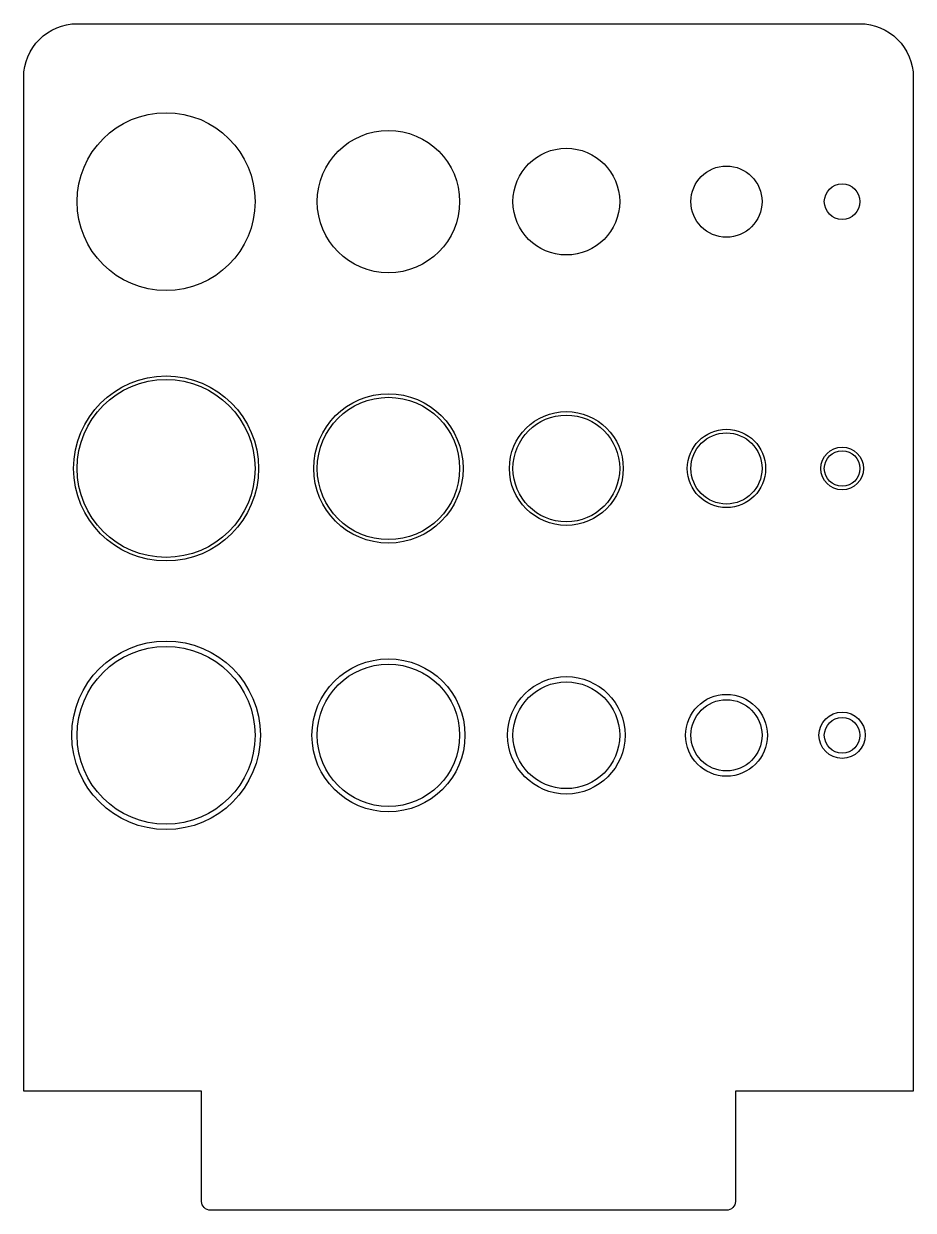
# Model space of a CAD drawing. Header units: millimetres. Extents: x -50 to 0, y 0 to 66.7.
import ezdxf

# ---------------------------------------------------------------- set-up
doc = ezdxf.new("R2010")
doc.units = ezdxf.units.MM
doc.layers.get('0').update_dxf_attribs({"linetype": 'CONTINUOUS'})

msp = doc.modelspace()

# ---------------------------------------------------------------- linework, layer by layer
msp.add_lwpolyline([(-39.5, 0, -0.414214), (-40, 0.5), (-40, 6.7), (-50, 6.7), (-50, 63.7, -0.414214), (-47, 66.7), (-3, 66.7, -0.414214), (0, 63.7), (0, 6.7), (-10, 6.7), (-10, 0.5, -0.414214), (-10.5, 0)], format="xyb", close=True)
for centre, radius in [((-42, 56.7), 5), ((-29.5, 56.7), 4), ((-19.5, 56.7), 3), ((-10.5, 56.7), 2), ((-4, 56.7), 1), ((-42, 41.7), 5.2), ((-42, 41.7), 5), ((-29.5, 41.7), 4.2), ((-29.5, 41.7), 4), ((-19.5, 41.7), 3.2), ((-19.5, 41.7), 3), ((-10.5, 41.7), 2.2), ((-10.5, 41.7), 2), ((-4, 41.7), 1.2), ((-4, 41.7), 1), ((-42, 26.7), 5.3), ((-42, 26.7), 5), ((-29.5, 26.7), 4.3), ((-29.5, 26.7), 4), ((-19.5, 26.7), 3.3), ((-19.5, 26.7), 3), ((-10.5, 26.7), 2.3), ((-10.5, 26.7), 2), ((-4, 26.7), 1.3), ((-4, 26.7), 1)]:
    msp.add_circle(centre, radius)

doc.saveas('drawing.dxf')
